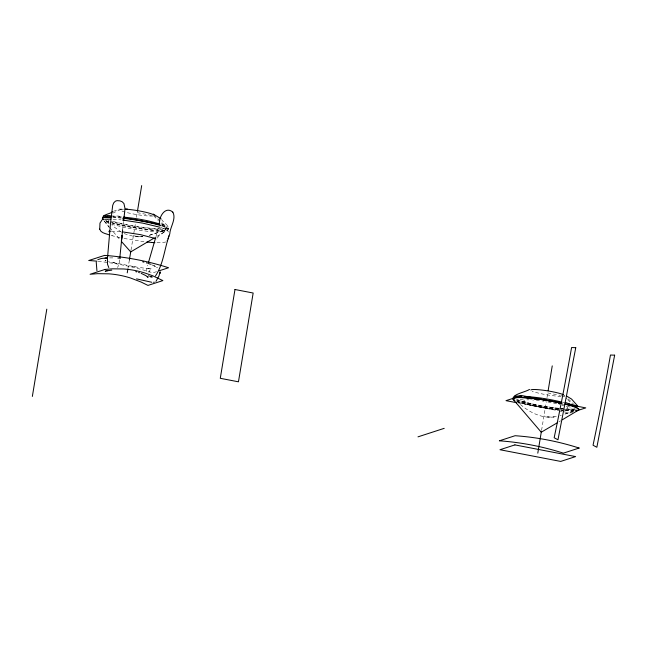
<?xml version="1.0" encoding="UTF-8"?>
<svg xmlns="http://www.w3.org/2000/svg" width="647" height="647" viewBox="0 0 647 647"><rect width="100%" height="100%" fill="white"/><g stroke="black" fill="none" stroke-linecap="round" stroke-linejoin="round"><path stroke-width="0.49" stroke-dasharray="3.23 2.43" d="M156.954 236.365L167.347 230.138C171.479 226.345 162.769 222.641 161.693 219.519M146.432 271.433L147.637 265.221M122.639 229.798L123.577 221.581M119.638 259.795L118.983 264.211L117.568 267.534M127.904 268.885L129.376 259.957M131.017 250.041L135.458 223.264M136.444 217.311L137.261 212.353M541.571 430.344L546.335 401.585M546.99 397.614L547.807 392.656M158.167 228.205L156 236.414M148.915 272.468L150.274 269.492L151.802 268.707L148.478 268.756L149.958 268.828L149.158 268.788M149.538 235.33C154.043 232.605 165.357 232.783 166.441 227.081L154.107 215.168M168.471 228.302L167.638 228.383C160.076 230.575 151.616 228.156 143.715 227.768C132.772 226.264 121.943 223.999 111.219 221.444M558.838 421.868L560.569 420.825M165.034 229.879L165.786 228.326L161.095 223.458M112.813 213.162L120.714 209.45L123.092 209.191M149.279 235.371L164.767 230M164.209 230.251L165.608 229.62M113.435 211.367L118.967 209.11L123.698 209.11M165.786 241.962L162.308 242.682L156.04 242.738M573.816 410.91L564.685 414.201M573.291 411.12L563.586 414.565M156.534 271.643L152.829 272.848A284.494 275.638 72 0 0 97.77 261.283M572.805 412.09L570.031 412.988L563.133 411.662M560.084 415.633L561.272 415.285M574.31 410.497L572.449 410.942L565.713 410.238M516.266 400.695C526.739 410.991 541.296 419.79 556.517 416.506L553.056 417.008A21.78 21.108 72 0 1 549.626 416.992L544.151 416.078M111.244 222.73A33.401 3.898 9.4 0 0 152.409 230.13L157.674 229.952L161.896 230.639L167.347 230.138M124.216 233.656L133.153 236.244L142.963 236.713L142.486 236.737M553.039 417.04L553.508 417.016M121.183 217.659L118.264 217.796L113.193 216.866M560.334 408.799L563.254 408.678M111.446 231.27L121.215 231.739M109.586 257.886L114.09 257.91M113.136 219.204L121.038 219.851M136.881 236.713L138.951 236.851M547.427 417.016L549.497 417.153M559.34 408.734L532.133 404.351L516.379 399.765M149.255 268.796L137.56 267.251L113.282 262.65L117.042 263.41L116.597 263.313M562.93 402.264L564.766 402.434M111.041 215.969L118.555 216.049L121.337 216.729M105.671 220.401L107.143 221.411L109.02 221.606M558.62 409.996A33.426 3.898 9.4 0 1 517.657 401.706C531.3 405.143 545.081 408.419 559.194 409.575M161.952 224.549L163.828 224.768L168.212 226.935M565.866 409.3L574.463 409.559M143.974 241.703L122.841 238.266M135.199 266.839L131.656 266.2M137.213 212.628L152.749 215.621M547.766 392.931L560.383 395.366M561.353 395.552L564.265 396.11L566.95 398.892M518.813 403.121L558.207 410.716M559.194 410.902L562.154 411.468M133.605 235.775L139.081 236.689A21.78 21.108 72 0 0 142.51 236.705M114.883 262.973L108.502 261.59M119.994 237.659L110.75 235.371M152.409 230.13C138.854 227.76 124.96 226.66 111.866 222.366M561.111 409.972L562.963 410.433A33.401 3.898 9.4 0 1 517.689 401.714M111.891 235.686L112.319 235.799M112.141 224.444L111.826 224.355C128.429 228.391 149.085 233.252 165.535 231.359C162.421 233.478 156.493 235.629 157.666 239.544L156.736 239.05M105.882 260.895L105.024 260.563L105.752 261M106.189 261L105.744 260.854M161.063 227.566L166.918 229.992L168.98 232.58M109.311 223.555L104.361 221.225L109.311 227.598M151.495 264.631L157.569 267.785M107.426 219.657L109.173 220.667M161.799 225.488L166.416 227.121L168.357 228.965M121.466 232.216L111.98 225.423M106.351 220.91L108.858 222.98M568.284 398.973L573.363 403.882M567.621 399.587L571.641 403.76M153.719 215.807L158.41 220.676M104.038 220.773L109.173 226.879M109.812 227.639L120.706 240.611M564.459 395.277A17.218 2.006 9.4 0 1 563.521 396.263M561.095 396.368A17.218 2.006 9.4 0 1 532.125 391.176M574.965 408.912A31.517 3.68 9.4 0 1 544.184 406.211A31.517 3.68 9.4 0 1 516.063 398.851M573.371 410.934A33.426 3.898 9.4 0 1 561.539 410.303M152.975 215.961A17.218 2.006 9.4 0 1 128.672 212.992A17.218 2.006 9.4 0 1 123.892 209.191M162.187 224.921A31.517 3.68 9.4 0 1 154.439 228.545A31.517 3.68 9.4 0 1 113.007 221.387M112.627 216.244A31.517 3.68 9.4 0 1 121.41 216.874M161.613 225.868A33.426 3.898 9.4 0 1 157.035 230.486A33.426 3.898 9.4 0 1 112.101 222.98M108.914 222.018A33.426 3.898 9.4 0 1 105.485 220.781M112.813 217.4A33.426 3.898 9.4 0 1 121.24 218.088M109.06 222.058A33.401 3.898 9.4 0 1 107.143 221.411M574.374 409.761A29.73 3.47 9.4 0 1 565.688 410.093M562.292 409.858A29.73 3.47 9.4 0 1 561.078 409.753M558.547 409.511A29.73 3.47 9.4 0 1 526.828 403.833A29.73 3.47 9.4 0 1 517.778 398.673M574.884 408.475A29.73 3.47 9.4 0 1 575.07 408.669M567.201 406.025A26.058 3.041 9.4 0 1 561.297 409.252M558.11 408.977A26.058 3.041 9.4 0 1 526.496 403.13A26.058 3.041 9.4 0 1 525.17 399.062M562.106 404.529A26.058 3.041 9.4 0 1 563.982 405.038M566.149 406.559A22.273 2.596 9.4 0 1 565.316 408.669M562.939 408.718A22.273 2.596 9.4 0 1 561.491 408.669M559.057 408.524A22.273 2.596 9.4 0 1 530.039 403.51A22.273 2.596 9.4 0 1 528.842 399.83M532.716 400.016A22.273 2.596 9.4 0 1 533.597 400.081M536.403 400.347A22.273 2.596 9.4 0 1 539.412 400.695M542.566 401.124A22.273 2.596 9.4 0 1 543.634 401.286M547.944 401.981A22.273 2.596 9.4 0 1 559.752 404.488M562.106 405.143A22.273 2.596 9.4 0 1 563.48 405.564M155.345 266.418L153.954 265.707L155.345 266.418"/><path stroke-width="0.97" d="M124.831 210.259L123.682 220.692M119.857 257.336L122.639 229.798M32.35 396.441L46.802 309.161M127.241 272.856L127.734 269.88M129.376 259.957L130.856 251.036M137.423 211.359L141.693 185.576M537.794 453.159L541.41 431.339M548.138 390.675L552.247 365.878M168.916 235.856L168.083 238.905M96.233 262.1L96.929 270.761M159.348 223.563C159.073 216.195 165.616 205.762 172.862 212.167M155.757 237.32L148.365 262.876M109.578 230.526L108.89 231.763L110.241 231.351M155.967 281.388L159 275.929L160.116 271.627M167.33 240.49L167.12 240.813M575.992 409.875L575.587 410.182M562.3 419.79L577.892 410.441L578.903 409.268L578.467 408.993C575.175 405.952 569.918 404.909 565.397 404.27M112.513 211.747C111.252 213.583 101.741 214.909 103.051 217.489M529.521 389.413C526.003 391.864 513.645 394.047 513.597 397.792M155.45 275.97C163.78 263.741 164.475 247.51 169.789 233.874C170.032 227.032 176.566 218.937 172.822 212.119M97.802 259.649L101.49 258.46L107.604 257.935M101.991 220.029L99.986 223.078L99.727 229.289M105.825 271.028L105.259 271.279L106.326 270.931M154.35 237.926L130.71 251.901L121.353 241.38M557.107 422.903L541.264 432.212L513.306 399.547L513.055 398.164L513.88 398.099C520.423 395.778 527.815 398.447 534.737 398.164C543.787 399.781 552.837 400.978 561.831 402.935M159.308 270.745L168.568 267.745A284.494 275.638 72 0 0 104.547 255.395L88.817 260.506A284.494 275.638 72 0 1 96.961 261.194M417.986 436.854L444.206 428.346M576.509 410.885L585.761 407.885L565.082 403.898M579.114 448.047L563.383 453.151A284.494 275.638 72 0 0 499.363 440.809L515.093 435.714A284.494 275.638 72 0 1 579.114 448.039M106.715 270.842L111.802 270.147M110.888 216.907L105.574 216.866L102.784 217.659L102.76 219.244L103.471 219.309M106.949 270.786L107.653 270.664M154.285 282.165L153.485 282.27M104.588 219.293L110.896 219.107M105.032 258.072L106.69 257.975M127.483 209.118L124.645 209.11A17.218 2.006 9.4 0 1 142.437 211.545A17.218 2.006 9.4 0 1 154.099 215.152M524.685 396.514C537.22 397.04 549.724 399.223 561.968 402.094M153.282 242.585L154.908 242.682M117.859 258.072L120.504 258.242M146.812 242.027L152.49 242.528M152.077 242.504L153.719 242.617M124.297 217.198C136.307 218.362 148.373 220.425 159.866 224.056M151.81 282.278L136.541 278.873M513.306 399.547L514.017 399.611M122.323 231.852L140.545 234.651L155.628 238.589M152.344 277.029L150.355 276.649L151.374 276.916M122.493 220.012L142.809 223.142L160.076 227.259M124.184 217.861C136.145 219.737 148.034 221.792 159.752 224.719M562.122 403.332L521.741 395.552L506.011 400.655L516.848 402.741M103.617 216.041L109.068 215.54L111.041 215.969M514.171 396.344L519.614 395.843L521.587 396.271M577.043 410.238L577.892 410.441M135.741 271.667L136.719 271.918M142.68 261.809L143.933 262.148M109.658 235.055C106.286 233.591 100.795 233.284 99.678 229.078M146.319 262.836L147.451 263.192M138.595 272.468L139.493 272.751M148.543 263.547L150.565 264.267M141.192 273.366L145.915 275.63L148.017 277.434L147.831 276.827M149.4 276.261L148.519 275.759M565.688 402.515L570.411 404.359L574.374 405.071L577.067 406.761M566.416 395.956L571.592 399.078L578.103 406.494M153.282 214.084L161.046 218.775M108.793 267.559L107.531 264.324L107.434 258.776L110.572 222.633L112.699 205.374L113.726 202.859L115.409 201.177L117.01 200.651L119.865 200.853L122.073 201.694L123.925 203.522L124.911 208.043M530.855 389.971A17.218 2.006 9.4 0 1 545.195 390.497A17.218 2.006 9.4 0 1 563.408 394.686M515.926 396.991A31.517 3.68 9.4 0 1 518.198 396.611M568.705 403.93A31.517 3.68 9.4 0 1 570.169 404.367M575.547 406.405A31.517 3.68 9.4 0 1 576.194 406.761M564.968 404.165A33.426 3.898 9.4 0 1 575.927 410.796M514.858 400.55A33.426 3.898 9.4 0 1 524.232 397.751A33.426 3.898 9.4 0 1 561.321 403.299M513.047 397.945A34.275 3.995 9.4 0 1 553.961 401.65M106.739 216.405A31.517 3.68 9.4 0 1 107.645 216.308M123.423 217.093A31.517 3.68 9.4 0 1 124.798 217.246M103.407 219.729A33.426 3.898 9.4 0 1 110.823 217.319M122.606 218.241A33.426 3.898 9.4 0 1 160.966 225.657M529.481 398.681A29.73 3.47 9.4 0 1 531.939 398.9M534.543 399.175A29.73 3.47 9.4 0 1 537.245 399.498M544.313 400.501A29.73 3.47 9.4 0 1 545.753 400.736M558.312 403.113A29.73 3.47 9.4 0 1 559.598 403.404M122 235.468L121.401 241.113L122.016 235.451M234.982 289.508L220.279 378.301L238.46 381.811L253.163 293.018L234.982 289.508M575.765 347.682L557.973 439.774L554.155 437.752A604.727 132.037 -79.1 0 0 571.584 347.536L575.765 347.682M614.65 355.171L596.857 447.263L593.04 445.241A604.727 132.037 -79.1 0 0 610.461 355.025L614.65 355.171M159.922 273.349L160.084 272.605L159.922 273.349M105.008 269.427L90.087 274.271L97.657 273.665L108.825 273.827A98.231 95.174 72 0 1 130.532 278.008L141.062 282.027L147.969 285.416L162.882 280.58L152.498 275.703L145.446 273.171A98.231 95.174 72 0 0 123.747 268.982L112.578 268.82L105.008 269.427M514.899 444.893L499.985 449.73L560.69 461.424L575.604 456.588L514.899 444.893"/></g></svg>
